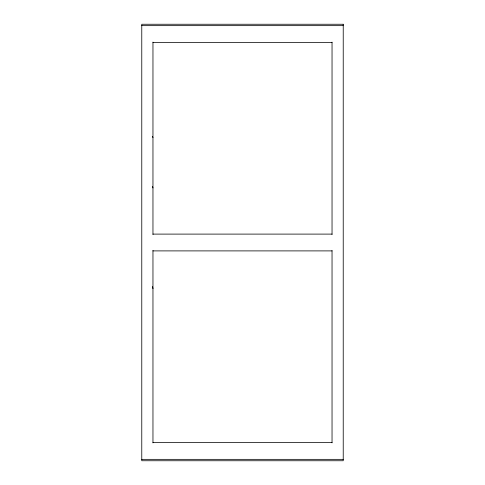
<?xml version="1.0" encoding="UTF-8"?>
<svg xmlns="http://www.w3.org/2000/svg" width="485" height="485" viewBox="0 0 485 485"><rect width="100%" height="100%" fill="white"/><g stroke="black" fill="none" stroke-linecap="round" stroke-linejoin="round"><path stroke-width="0.73" d="M141.772 25.65L343.228 25.65M152.963 42.438L332.037 42.438M152.963 234.103L332.037 234.103M152.963 250.897L332.037 250.897M152.963 442.562L332.037 442.562M141.772 459.35L343.228 459.35M152.399 136.455L152.963 137.57M152.496 186.537L152.963 187.938M152.545 286.568L152.963 288.666M332.037 42.146L332.037 234.546M332.037 250.454L332.037 442.853M152.963 42.104L152.963 234.546M152.963 250.333L152.963 442.884M343.228 24.25L141.772 24.25L141.772 460.75L343.228 460.75L343.228 24.25"/></g></svg>
